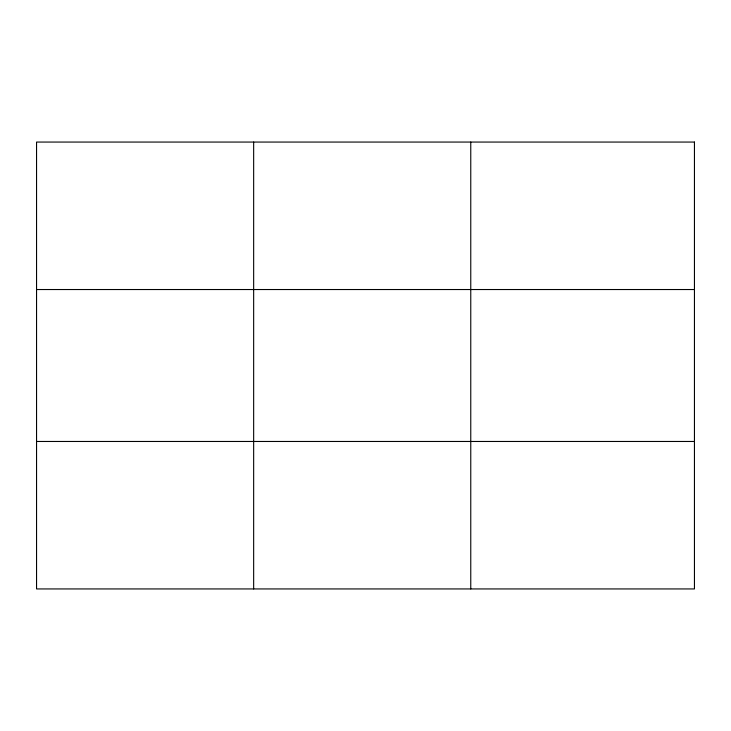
<?xml version="1.0" encoding="UTF-8"?>
<svg xmlns="http://www.w3.org/2000/svg" width="731" height="731" viewBox="0 0 731 731"><rect width="100%" height="100%" fill="white"/><g stroke="black" fill="none" stroke-linecap="round" stroke-linejoin="round"><path stroke-width="1.1" d="M253.657 142.061L253.657 588.939M470.764 142.061L470.764 588.939M36.55 289.531L694.45 289.531M36.55 441.469L694.45 441.469M694.45 142.061L694.45 588.939L36.55 588.939L36.55 142.061L694.45 142.061"/></g></svg>
